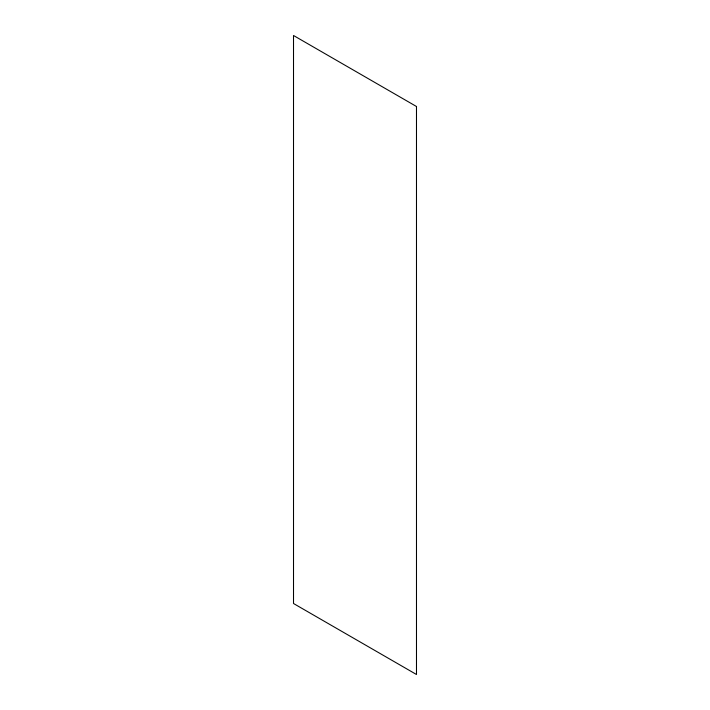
<?xml version="1.0" encoding="UTF-8"?>
<svg xmlns="http://www.w3.org/2000/svg" width="710" height="710" viewBox="0 0 710 710"><rect width="100%" height="100%" fill="white"/><g stroke="black" fill="none" stroke-linecap="round" stroke-linejoin="round"><path stroke-width="1.06" d="M416.486 106.5L293.514 35.5L293.514 603.5L416.486 674.5L416.486 106.5"/></g></svg>
